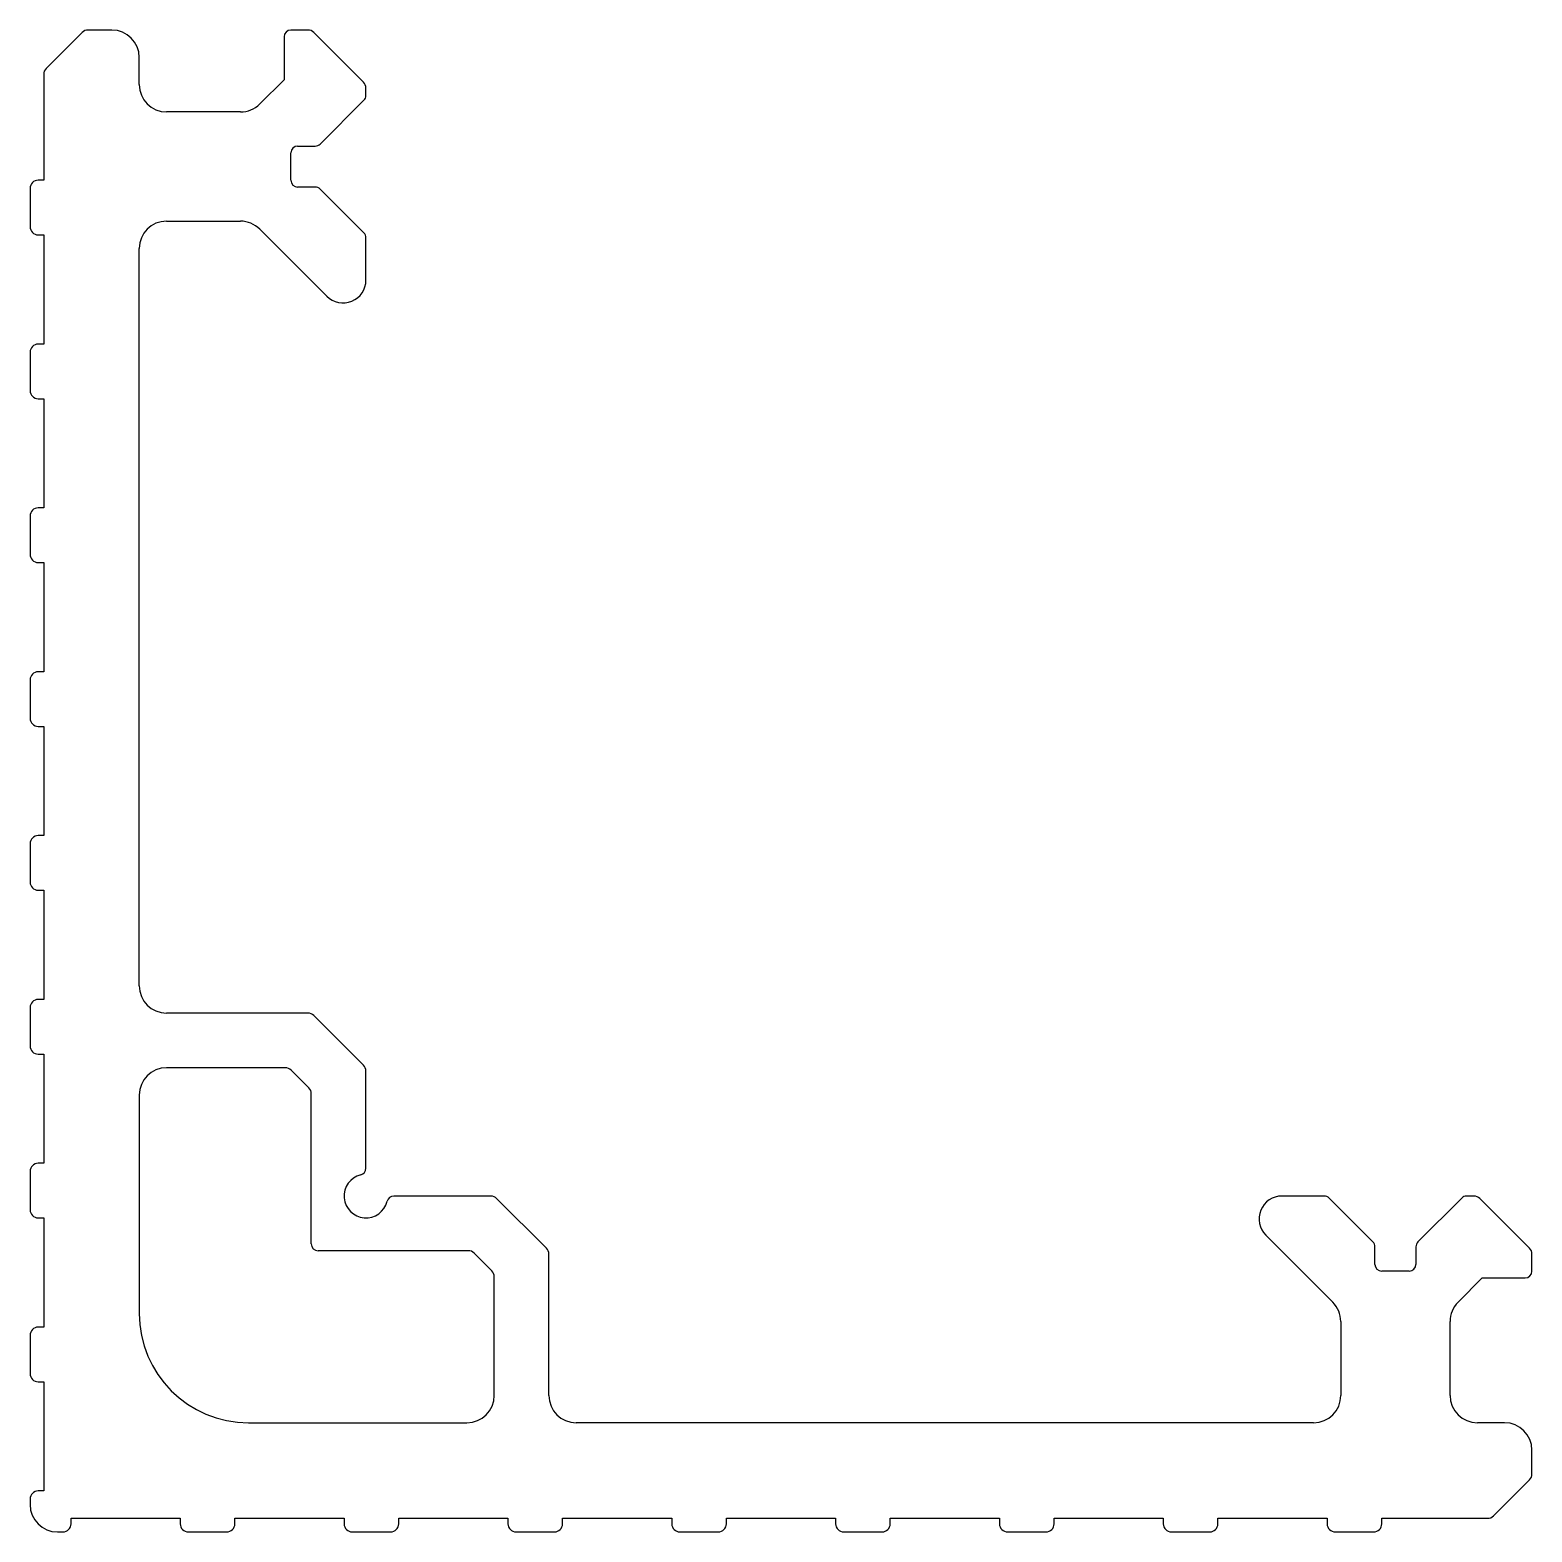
# Model space of a CAD drawing. Extents: x 632.3 to 687.3, y 445.2 to 500.2.
import ezdxf

# ---------------------------------------------------------------- set-up
doc = ezdxf.new("R2010")
doc.units = 0
doc.layers.get('0').update_dxf_attribs({"linetype": 'CONTINUOUS'})

msp = doc.modelspace()

# ---------------------------------------------------------------- linework, layer by layer
for p, q in [((634.181, 500.065), (632.856, 498.741)), ((635.269, 500.153), (634.393, 500.153)), ((642.444, 500.153), (641.819, 500.153)), ((644.481, 498.241), (642.656, 500.065)), ((641.569, 499.903), (641.569, 498.335)), ((636.269, 498.153), (636.269, 499.153)), ((632.769, 498.529), (632.769, 494.653)), ((641.569, 498.335), (640.68, 497.446)), ((644.569, 497.756), (644.569, 498.029)), ((642.892, 495.976), (644.495, 497.58)), ((639.972, 497.153), (637.269, 497.153)), ((641.819, 494.653), (641.819, 495.653)), ((642.069, 495.903), (642.715, 495.903)), ((632.769, 494.653), (632.569, 494.653)), ((632.269, 494.353), (632.269, 492.953)), ((642.715, 494.403), (642.069, 494.403)), ((644.495, 492.726), (642.892, 494.33)), ((637.269, 493.153), (639.972, 493.153)), ((640.68, 492.86), (643.135, 490.405)), ((632.569, 492.653), (632.769, 492.653)), ((632.769, 492.653), (632.769, 488.653)), ((644.569, 490.999), (644.569, 492.549)), ((636.269, 465.153), (636.269, 492.153)), ((632.769, 488.653), (632.569, 488.653)), ((632.269, 488.353), (632.269, 486.953)), ((632.569, 486.653), (632.769, 486.653)), ((632.769, 486.653), (632.769, 482.653)), ((632.269, 482.353), (632.269, 480.953)), ((632.769, 482.653), (632.569, 482.653)), ((632.569, 480.653), (632.769, 480.653)), ((632.769, 480.653), (632.769, 476.653)), ((632.269, 476.353), (632.269, 474.953)), ((632.769, 476.653), (632.569, 476.653)), ((632.569, 474.653), (632.769, 474.653)), ((632.769, 474.653), (632.769, 470.653)), ((632.269, 470.353), (632.269, 468.953)), ((632.769, 470.653), (632.569, 470.653)), ((632.569, 468.653), (632.769, 468.653)), ((632.769, 468.653), (632.769, 464.653)), ((632.269, 464.353), (632.269, 462.953)), ((632.769, 464.653), (632.569, 464.653)), ((642.444, 464.153), (637.269, 464.153)), ((644.481, 462.241), (642.656, 464.065)), ((632.569, 462.653), (632.769, 462.653)), ((632.769, 462.653), (632.769, 458.653)), ((641.616, 462.153), (637.269, 462.153)), ((642.481, 461.412), (641.828, 462.065)), ((644.569, 458.473), (644.569, 462.029)), ((636.269, 461.153), (636.269, 453.153)), ((642.569, 455.703), (642.569, 461.2)), ((632.269, 458.353), (632.269, 456.953)), ((632.769, 458.653), (632.569, 458.653)), ((649.144, 457.453), (645.588, 457.453)), ((651.181, 455.541), (649.356, 457.365)), ((679.665, 457.453), (678.115, 457.453)), ((681.445, 455.776), (679.842, 457.38)), ((684.695, 457.38), (683.092, 455.776)), ((685.144, 457.453), (684.872, 457.453)), ((687.181, 455.541), (685.356, 457.365)), ((632.569, 456.653), (632.769, 456.653)), ((632.769, 456.653), (632.769, 452.653)), ((677.521, 456.019), (679.976, 453.564)), ((648.316, 455.453), (642.819, 455.453)), ((681.519, 454.953), (681.519, 455.599)), ((683.019, 455.599), (683.019, 454.953)), ((649.181, 454.712), (648.528, 455.365)), ((651.269, 450.153), (651.269, 455.329)), ((687.269, 454.703), (687.269, 455.329)), ((649.269, 450.153), (649.269, 454.5)), ((682.769, 454.703), (681.769, 454.703)), ((684.561, 453.564), (685.451, 454.453)), ((685.451, 454.453), (687.019, 454.453)), ((632.769, 452.653), (632.569, 452.653)), ((680.269, 452.857), (680.269, 450.153)), ((684.269, 450.153), (684.269, 452.857)), ((632.269, 452.353), (632.269, 450.953)), ((632.569, 450.653), (632.769, 450.653)), ((632.769, 450.653), (632.769, 446.653)), ((640.269, 449.153), (648.269, 449.153)), ((679.269, 449.153), (652.269, 449.153)), ((686.269, 449.153), (685.269, 449.153)), ((687.269, 447.277), (687.269, 448.153)), ((632.769, 446.653), (632.569, 446.653)), ((687.181, 447.065), (685.856, 445.741)), ((632.269, 446.353), (632.269, 446.153)), ((633.769, 445.453), (633.769, 445.653)), ((633.769, 445.653), (637.769, 445.653)), ((637.769, 445.653), (637.769, 445.453)), ((639.769, 445.453), (639.769, 445.653)), ((639.769, 445.653), (643.769, 445.653)), ((643.769, 445.653), (643.769, 445.453)), ((645.769, 445.453), (645.769, 445.653)), ((645.769, 445.653), (649.769, 445.653)), ((649.769, 445.653), (649.769, 445.453)), ((651.769, 445.453), (651.769, 445.653)), ((651.769, 445.653), (655.769, 445.653)), ((655.769, 445.653), (655.769, 445.453)), ((657.769, 445.453), (657.769, 445.653)), ((657.769, 445.653), (661.769, 445.653)), ((661.769, 445.653), (661.769, 445.453)), ((663.769, 445.453), (663.769, 445.653)), ((663.769, 445.653), (667.769, 445.653)), ((667.769, 445.653), (667.769, 445.453)), ((669.769, 445.653), (673.769, 445.653)), ((669.769, 445.453), (669.769, 445.653)), ((673.769, 445.653), (673.769, 445.453)), ((675.769, 445.653), (679.769, 445.653)), ((675.769, 445.453), (675.769, 445.653)), ((679.769, 445.653), (679.769, 445.453)), ((681.769, 445.653), (685.644, 445.653)), ((681.769, 445.453), (681.769, 445.653)), ((633.269, 445.153), (633.469, 445.153)), ((638.069, 445.153), (639.469, 445.153)), ((644.069, 445.153), (645.469, 445.153)), ((650.069, 445.153), (651.469, 445.153)), ((656.069, 445.153), (657.469, 445.153)), ((662.069, 445.153), (663.469, 445.153)), ((668.069, 445.153), (669.469, 445.153)), ((674.069, 445.153), (675.469, 445.153)), ((680.069, 445.153), (681.469, 445.153))]:
    msp.add_line(p, q)
for centre, radius, start, end in [((634.393, 499.853), 0.3, 90, 135), ((635.269, 499.153), 1, 360, 90), ((641.819, 499.903), 0.25, 90, 180), ((642.444, 499.853), 0.3, 45, 90), ((633.069, 498.529), 0.3, 135, 180), ((637.269, 498.153), 1, 180, 270), ((644.269, 498.029), 0.3, 0, 45), ((644.319, 497.756), 0.25, 315, 360), ((639.972, 498.153), 1, 270, 315), ((642.069, 495.653), 0.25, 90, 180), ((642.715, 496.153), 0.25, 270, 315), ((632.569, 494.353), 0.3, 90, 180), ((642.069, 494.653), 0.25, 180, 270), ((642.715, 494.153), 0.25, 45, 90), ((632.569, 492.953), 0.3, 180, 270), ((637.269, 492.153), 1, 90, 180), ((639.972, 492.153), 1, 45, 90), ((644.319, 492.549), 0.25, 0, 45), ((643.729, 490.999), 0.84, 225, 360), ((632.569, 488.353), 0.3, 90, 180), ((632.569, 486.953), 0.3, 180, 270), ((632.569, 482.353), 0.3, 90, 180), ((632.569, 480.953), 0.3, 180, 270), ((632.569, 476.353), 0.3, 90, 180), ((632.569, 474.953), 0.3, 180, 270), ((632.569, 470.353), 0.3, 90, 180), ((632.569, 468.953), 0.3, 180, 270), ((637.269, 465.153), 1, 180, 270), ((632.569, 464.353), 0.3, 90, 180), ((642.444, 463.853), 0.3, 45, 90), ((632.569, 462.953), 0.3, 180, 270), ((637.269, 461.153), 1, 90, 180), ((641.616, 461.853), 0.3, 45, 90), ((644.269, 462.029), 0.3, 0, 45), ((642.269, 461.2), 0.3, 0, 45), ((632.569, 458.353), 0.3, 90, 180), ((644.569, 457.453), 0.8, 103.7741, 346.2259), ((644.319, 458.473), 0.25, 283.7741, 0), ((645.588, 457.203), 0.25, 90, 166.2259), ((649.144, 457.153), 0.3, 45, 90), ((678.115, 456.613), 0.84, 90, 225), ((679.665, 457.203), 0.25, 45, 90), ((684.872, 457.203), 0.25, 90, 135), ((685.144, 457.153), 0.3, 45, 90), ((632.569, 456.953), 0.3, 180, 270), ((642.819, 455.703), 0.25, 180, 270), ((648.316, 455.153), 0.3, 45, 90), ((650.969, 455.329), 0.3, 0, 45), ((681.269, 455.599), 0.25, 0, 45), ((683.269, 455.599), 0.25, 135, 180), ((686.969, 455.329), 0.3, 0, 45), ((681.769, 454.953), 0.25, 180, 270), ((682.769, 454.953), 0.25, 270, 0), ((648.969, 454.5), 0.3, 0, 45), ((687.019, 454.703), 0.25, 270, 0), ((679.267, 452.856), 1.001, 0.0311, 44.9689), ((685.266, 452.858), 0.997, 134.9376, 180.0624), ((632.569, 452.353), 0.3, 90, 180), ((640.269, 453.153), 4, 180, 270), ((632.569, 450.953), 0.3, 180, 270), ((648.269, 450.153), 1, 270, 0), ((652.269, 450.153), 1, 180, 270), ((679.269, 450.153), 1, 270, 0), ((685.269, 450.153), 1, 180, 270), ((686.269, 448.153), 1, 0, 90), ((686.969, 447.277), 0.3, 315, 0), ((632.569, 446.353), 0.3, 90, 180), ((633.269, 446.153), 1, 180, 270), ((685.644, 445.953), 0.3, 270, 315), ((633.469, 445.453), 0.3, 270, 360), ((638.069, 445.453), 0.3, 180, 270), ((639.469, 445.453), 0.3, 270, 360), ((644.069, 445.453), 0.3, 180, 270), ((645.469, 445.453), 0.3, 270, 0), ((650.069, 445.453), 0.3, 180, 270), ((651.469, 445.453), 0.3, 270, 360), ((656.069, 445.453), 0.3, 180, 270), ((657.469, 445.453), 0.3, 270, 360), ((662.069, 445.453), 0.3, 180, 270), ((663.469, 445.453), 0.3, 270, 360), ((668.069, 445.453), 0.3, 180, 270), ((669.469, 445.453), 0.3, 270, 360), ((674.069, 445.453), 0.3, 180, 270), ((675.469, 445.453), 0.3, 270, 360), ((680.069, 445.453), 0.3, 180, 270), ((681.469, 445.453), 0.3, 270, 360)]:
    msp.add_arc(centre, radius, start, end)

doc.saveas('drawing.dxf')
